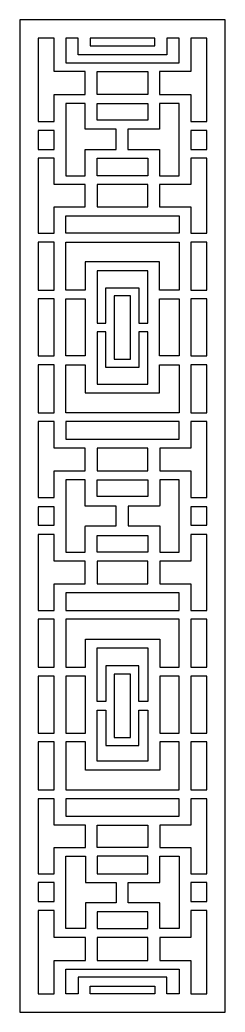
# Model space of a CAD drawing. Header units: centimetres. Extents: x 1.5 to 5.1, y -8.7 to 8.8.
import ezdxf

# ---------------------------------------------------------------- set-up
doc = ezdxf.new("R2010")
doc.units = ezdxf.units.CM
doc.header["$MEASUREMENT"] = 0
doc.layers.add('layer 1', color=7, linetype='Continuous')

msp = doc.modelspace()

# ---------------------------------------------------------------- linework, layer by layer
at = {"layer": 'layer 1', "color": 250}
for points, knots in [([(1.50051, 8.80077), (1.50051, 8.80077), (5.11309, 8.80077), (5.11309, 8.80077), (5.11309, 8.80077), (5.11309, 8.80077), (5.11309, -8.70137), (5.11309, -8.70137), (5.11309, -8.70137), (5.11309, -8.70137), (1.50051, -8.70137), (1.50051, -8.70137), (1.50051, -8.70137), (1.50051, -8.70137), (1.50051, 8.80077), (1.50051, 8.80077)], [0, 0, 0, 0, 0.2, 0.2, 0.2, 0.2, 0.4, 0.4, 0.4, 0.4, 0.6, 0.6, 0.6, 0.6, 1, 1, 1, 1]), ([(2.10336, 8.47725), (2.10336, 8.47725), (2.10336, 7.88798), (2.10336, 7.88798), (2.10336, 7.88798), (2.10336, 7.88798), (2.65245, 7.88798), (2.65245, 7.88798), (2.65245, 7.88798), (2.65245, 7.88798), (2.65245, 7.48243), (2.65245, 7.48243), (2.65245, 7.48243), (2.65245, 7.48243), (2.10336, 7.48243), (2.10336, 7.48243), (2.10336, 7.48243), (2.10336, 7.48243), (2.10336, 7.00734), (2.10336, 7.00734), (2.10336, 7.00734), (2.10336, 7.00734), (1.82403, 7.00734), (1.82403, 7.00734), (1.82403, 7.00734), (1.82403, 7.00734), (1.82403, 8.47725), (1.82403, 8.47725), (1.82403, 8.47725), (1.82403, 8.47725), (2.10336, 8.47725), (2.10336, 8.47725)], [0, 0, 0, 0, 0.11111111, 0.11111111, 0.11111111, 0.11111111, 0.22222222, 0.22222222, 0.22222222, 0.22222222, 0.33333333, 0.33333333, 0.33333333, 0.33333333, 0.44444444, 0.44444444, 0.44444444, 0.44444444, 0.55555556, 0.55555556, 0.55555556, 0.55555556, 0.66666667, 0.66666667, 0.66666667, 0.66666667, 0.77777778, 0.77777778, 0.77777778, 0.77777778, 1, 1, 1, 1]), ([(4.30141, 8.47725), (4.30141, 8.47725), (4.30141, 8.04479), (4.30141, 8.04479), (4.30141, 8.04479), (4.30141, 8.04479), (2.31162, 8.04479), (2.31162, 8.04479), (2.31162, 8.04479), (2.31162, 8.04479), (2.31162, 8.47725), (2.31162, 8.47725), (2.31162, 8.47725), (2.31162, 8.47725), (2.52748, 8.47725), (2.52748, 8.47725), (2.52748, 8.47725), (2.52748, 8.47725), (2.52748, 8.18286), (2.52748, 8.18286), (2.52748, 8.18286), (2.52748, 8.18286), (4.08555, 8.18286), (4.08555, 8.18286), (4.08555, 8.18286), (4.08555, 8.18286), (4.08555, 8.47725), (4.08555, 8.47725), (4.08555, 8.47725), (4.08555, 8.47725), (4.30141, 8.47725), (4.30141, 8.47725)], [0, 0, 0, 0, 0.11111111, 0.11111111, 0.11111111, 0.11111111, 0.22222222, 0.22222222, 0.22222222, 0.22222222, 0.33333333, 0.33333333, 0.33333333, 0.33333333, 0.44444444, 0.44444444, 0.44444444, 0.44444444, 0.55555556, 0.55555556, 0.55555556, 0.55555556, 0.66666667, 0.66666667, 0.66666667, 0.66666667, 0.77777778, 0.77777778, 0.77777778, 0.77777778, 1, 1, 1, 1]), ([(3.87729, 8.47725), (3.87729, 8.47725), (3.87729, 8.33967), (3.87729, 8.33967), (3.87729, 8.33967), (3.87729, 8.33967), (2.73575, 8.33967), (2.73575, 8.33967), (2.73575, 8.33967), (2.73575, 8.33967), (2.73575, 8.47725), (2.73575, 8.47725), (2.73575, 8.47725), (2.73575, 8.47725), (3.87729, 8.47725), (3.87729, 8.47725)], [0, 0, 0, 0, 0.2, 0.2, 0.2, 0.2, 0.4, 0.4, 0.4, 0.4, 0.6, 0.6, 0.6, 0.6, 1, 1, 1, 1]), ([(4.78958, 7.00734), (4.78958, 7.00734), (4.50968, 7.00734), (4.50968, 7.00734), (4.50968, 7.00734), (4.50968, 7.00734), (4.50968, 7.48243), (4.50968, 7.48243), (4.50968, 7.48243), (4.50968, 7.48243), (3.96059, 7.48243), (3.96059, 7.48243), (3.96059, 7.48243), (3.96059, 7.48243), (3.96059, 7.88798), (3.96059, 7.88798), (3.96059, 7.88798), (3.96059, 7.88798), (4.50968, 7.88798), (4.50968, 7.88798), (4.50968, 7.88798), (4.50968, 7.88798), (4.50968, 8.47725), (4.50968, 8.47725), (4.50968, 8.47725), (4.50968, 8.47725), (4.78958, 8.47725), (4.78958, 8.47725), (4.78958, 8.47725), (4.78958, 8.47725), (4.78958, 7.00734), (4.78958, 7.00734)], [0, 0, 0, 0, 0.11111111, 0.11111111, 0.11111111, 0.11111111, 0.22222222, 0.22222222, 0.22222222, 0.22222222, 0.33333333, 0.33333333, 0.33333333, 0.33333333, 0.44444444, 0.44444444, 0.44444444, 0.44444444, 0.55555556, 0.55555556, 0.55555556, 0.55555556, 0.66666667, 0.66666667, 0.66666667, 0.66666667, 0.77777778, 0.77777778, 0.77777778, 0.77777778, 1, 1, 1, 1]), ([(2.86071, 7.88798), (2.86071, 7.88798), (2.86071, 7.48243), (2.86071, 7.48243), (2.86071, 7.48243), (2.86071, 7.48243), (3.75233, 7.48243), (3.75233, 7.48243), (3.75233, 7.48243), (3.75233, 7.48243), (3.75233, 7.88798), (3.75233, 7.88798), (3.75233, 7.88798), (3.75233, 7.88798), (2.86071, 7.88798), (2.86071, 7.88798)], [0, 0, 0, 0, 0.2, 0.2, 0.2, 0.2, 0.4, 0.4, 0.4, 0.4, 0.6, 0.6, 0.6, 0.6, 1, 1, 1, 1]), ([(3.19481, 6.87519), (3.19481, 6.87519), (3.19481, 6.51573), (3.19481, 6.51573), (3.19481, 6.51573), (3.19481, 6.51573), (2.65245, 6.51573), (2.65245, 6.51573), (2.65245, 6.51573), (2.65245, 6.51573), (2.65245, 6.051), (2.65245, 6.051), (2.65245, 6.051), (2.65245, 6.051), (2.31162, 6.051), (2.31162, 6.051), (2.31162, 6.051), (2.31162, 6.051), (2.31162, 7.3256), (2.31162, 7.3256), (2.31162, 7.3256), (2.31162, 7.3256), (2.65245, 7.3256), (2.65245, 7.3256), (2.65245, 7.3256), (2.65245, 7.3256), (2.65245, 6.87519), (2.65245, 6.87519), (2.65245, 6.87519), (2.65245, 6.87519), (3.19481, 6.87519), (3.19481, 6.87519)], [0, 0, 0, 0, 0.11111111, 0.11111111, 0.11111111, 0.11111111, 0.22222222, 0.22222222, 0.22222222, 0.22222222, 0.33333333, 0.33333333, 0.33333333, 0.33333333, 0.44444444, 0.44444444, 0.44444444, 0.44444444, 0.55555556, 0.55555556, 0.55555556, 0.55555556, 0.66666667, 0.66666667, 0.66666667, 0.66666667, 0.77777778, 0.77777778, 0.77777778, 0.77777778, 1, 1, 1, 1]), ([(3.75233, 7.3256), (3.75233, 7.3256), (2.86071, 7.3256), (2.86071, 7.3256), (2.86071, 7.3256), (2.86071, 7.3256), (2.86071, 7.032), (2.86071, 7.032), (2.86071, 7.032), (2.86071, 7.032), (3.75233, 7.032), (3.75233, 7.032), (3.75233, 7.032), (3.75233, 7.032), (3.75233, 7.3256), (3.75233, 7.3256)], [0, 0, 0, 0, 0.2, 0.2, 0.2, 0.2, 0.4, 0.4, 0.4, 0.4, 0.6, 0.6, 0.6, 0.6, 1, 1, 1, 1]), ([(3.40309, 6.51573), (3.40309, 6.51573), (3.40309, 6.87519), (3.40309, 6.87519), (3.40309, 6.87519), (3.40309, 6.87519), (3.96059, 6.87519), (3.96059, 6.87519), (3.96059, 6.87519), (3.96059, 6.87519), (3.96059, 7.3256), (3.96059, 7.3256), (3.96059, 7.3256), (3.96059, 7.3256), (4.30141, 7.3256), (4.30141, 7.3256), (4.30141, 7.3256), (4.30141, 7.3256), (4.30141, 6.051), (4.30141, 6.051), (4.30141, 6.051), (4.30141, 6.051), (3.96059, 6.051), (3.96059, 6.051), (3.96059, 6.051), (3.96059, 6.051), (3.96059, 6.51573), (3.96059, 6.51573), (3.96059, 6.51573), (3.96059, 6.51573), (3.40309, 6.51573), (3.40309, 6.51573)], [0, 0, 0, 0, 0.11111111, 0.11111111, 0.11111111, 0.11111111, 0.22222222, 0.22222222, 0.22222222, 0.22222222, 0.33333333, 0.33333333, 0.33333333, 0.33333333, 0.44444444, 0.44444444, 0.44444444, 0.44444444, 0.55555556, 0.55555556, 0.55555556, 0.55555556, 0.66666667, 0.66666667, 0.66666667, 0.66666667, 0.77777778, 0.77777778, 0.77777778, 0.77777778, 1, 1, 1, 1]), ([(1.82403, 6.85052), (1.82403, 6.85052), (2.10336, 6.85052), (2.10336, 6.85052), (2.10336, 6.85052), (2.10336, 6.85052), (2.10336, 6.51689), (2.10336, 6.51689), (2.10336, 6.51689), (2.10336, 6.51689), (1.82403, 6.51689), (1.82403, 6.51689), (1.82403, 6.51689), (1.82403, 6.51689), (1.82403, 6.85052), (1.82403, 6.85052)], [0, 0, 0, 0, 0.2, 0.2, 0.2, 0.2, 0.4, 0.4, 0.4, 0.4, 0.6, 0.6, 0.6, 0.6, 1, 1, 1, 1]), ([(4.78958, 6.51689), (4.78958, 6.51689), (4.50968, 6.51689), (4.50968, 6.51689), (4.50968, 6.51689), (4.50968, 6.51689), (4.50968, 6.85052), (4.50968, 6.85052), (4.50968, 6.85052), (4.50968, 6.85052), (4.78958, 6.85052), (4.78958, 6.85052), (4.78958, 6.85052), (4.78958, 6.85052), (4.78958, 6.51689), (4.78958, 6.51689)], [0, 0, 0, 0, 0.2, 0.2, 0.2, 0.2, 0.4, 0.4, 0.4, 0.4, 0.6, 0.6, 0.6, 0.6, 1, 1, 1, 1]), ([(1.82403, 6.36007), (1.82403, 6.36007), (2.10336, 6.36007), (2.10336, 6.36007), (2.10336, 6.36007), (2.10336, 6.36007), (2.10336, 5.89419), (2.10336, 5.89419), (2.10336, 5.89419), (2.10336, 5.89419), (2.65245, 5.89419), (2.65245, 5.89419), (2.65245, 5.89419), (2.65245, 5.89419), (2.65245, 5.50372), (2.65245, 5.50372), (2.65245, 5.50372), (2.65245, 5.50372), (2.10336, 5.50372), (2.10336, 5.50372), (2.10336, 5.50372), (2.10336, 5.50372), (2.10336, 5.03845), (2.10336, 5.03845), (2.10336, 5.03845), (2.10336, 5.03845), (1.82403, 5.03845), (1.82403, 5.03845), (1.82403, 5.03845), (1.82403, 5.03845), (1.82403, 6.36007), (1.82403, 6.36007)], [0, 0, 0, 0, 0.11111111, 0.11111111, 0.11111111, 0.11111111, 0.22222222, 0.22222222, 0.22222222, 0.22222222, 0.33333333, 0.33333333, 0.33333333, 0.33333333, 0.44444444, 0.44444444, 0.44444444, 0.44444444, 0.55555556, 0.55555556, 0.55555556, 0.55555556, 0.66666667, 0.66666667, 0.66666667, 0.66666667, 0.77777778, 0.77777778, 0.77777778, 0.77777778, 1, 1, 1, 1]), ([(2.86071, 6.051), (2.86071, 6.051), (3.75233, 6.051), (3.75233, 6.051), (3.75233, 6.051), (3.75233, 6.051), (3.75233, 6.35891), (3.75233, 6.35891), (3.75233, 6.35891), (3.75233, 6.35891), (2.86071, 6.35891), (2.86071, 6.35891), (2.86071, 6.35891), (2.86071, 6.35891), (2.86071, 6.051), (2.86071, 6.051)], [0, 0, 0, 0, 0.2, 0.2, 0.2, 0.2, 0.4, 0.4, 0.4, 0.4, 0.6, 0.6, 0.6, 0.6, 1, 1, 1, 1]), ([(4.78958, 5.03845), (4.78958, 5.03845), (4.50968, 5.03845), (4.50968, 5.03845), (4.50968, 5.03845), (4.50968, 5.03845), (4.50968, 5.50372), (4.50968, 5.50372), (4.50968, 5.50372), (4.50968, 5.50372), (3.96059, 5.50372), (3.96059, 5.50372), (3.96059, 5.50372), (3.96059, 5.50372), (3.96059, 5.89419), (3.96059, 5.89419), (3.96059, 5.89419), (3.96059, 5.89419), (4.50968, 5.89419), (4.50968, 5.89419), (4.50968, 5.89419), (4.50968, 5.89419), (4.50968, 6.36007), (4.50968, 6.36007), (4.50968, 6.36007), (4.50968, 6.36007), (4.78958, 6.36007), (4.78958, 6.36007), (4.78958, 6.36007), (4.78958, 6.36007), (4.78958, 5.03845), (4.78958, 5.03845)], [0, 0, 0, 0, 0.11111111, 0.11111111, 0.11111111, 0.11111111, 0.22222222, 0.22222222, 0.22222222, 0.22222222, 0.33333333, 0.33333333, 0.33333333, 0.33333333, 0.44444444, 0.44444444, 0.44444444, 0.44444444, 0.55555556, 0.55555556, 0.55555556, 0.55555556, 0.66666667, 0.66666667, 0.66666667, 0.66666667, 0.77777778, 0.77777778, 0.77777778, 0.77777778, 1, 1, 1, 1]), ([(2.86071, 5.89419), (2.86071, 5.89419), (3.75233, 5.89419), (3.75233, 5.89419), (3.75233, 5.89419), (3.75233, 5.89419), (3.75233, 5.50372), (3.75233, 5.50372), (3.75233, 5.50372), (3.75233, 5.50372), (2.86071, 5.50372), (2.86071, 5.50372), (2.86071, 5.50372), (2.86071, 5.50372), (2.86071, 5.89419), (2.86071, 5.89419)], [0, 0, 0, 0, 0.2, 0.2, 0.2, 0.2, 0.4, 0.4, 0.4, 0.4, 0.6, 0.6, 0.6, 0.6, 1, 1, 1, 1]), ([(2.31162, 5.03845), (2.31162, 5.03845), (4.30141, 5.03845), (4.30141, 5.03845), (4.30141, 5.03845), (4.30141, 5.03845), (4.30141, 5.3469), (4.30141, 5.3469), (4.30141, 5.3469), (4.30141, 5.3469), (2.31162, 5.3469), (2.31162, 5.3469), (2.31162, 5.3469), (2.31162, 5.3469), (2.31162, 5.03845), (2.31162, 5.03845)], [0, 0, 0, 0, 0.2, 0.2, 0.2, 0.2, 0.4, 0.4, 0.4, 0.4, 0.6, 0.6, 0.6, 0.6, 1, 1, 1, 1]), ([(1.82403, 4.88164), (1.82403, 4.88164), (2.10336, 4.88164), (2.10336, 4.88164), (2.10336, 4.88164), (2.10336, 4.88164), (2.10336, 4.03482), (2.10336, 4.03482), (2.10336, 4.03482), (2.10336, 4.03482), (1.82403, 4.03482), (1.82403, 4.03482), (1.82403, 4.03482), (1.82403, 4.03482), (1.82403, 4.88164), (1.82403, 4.88164)], [0, 0, 0, 0, 0.2, 0.2, 0.2, 0.2, 0.4, 0.4, 0.4, 0.4, 0.6, 0.6, 0.6, 0.6, 1, 1, 1, 1]), ([(2.31162, 4.03482), (2.31162, 4.03482), (2.65245, 4.03482), (2.65245, 4.03482), (2.65245, 4.03482), (2.65245, 4.03482), (2.65245, 4.53299), (2.65245, 4.53299), (2.65245, 4.53299), (2.65245, 4.53299), (3.96059, 4.53299), (3.96059, 4.53299), (3.96059, 4.53299), (3.96059, 4.53299), (3.96059, 4.03482), (3.96059, 4.03482), (3.96059, 4.03482), (3.96059, 4.03482), (4.30141, 4.03482), (4.30141, 4.03482), (4.30141, 4.03482), (4.30141, 4.03482), (4.30141, 4.88164), (4.30141, 4.88164), (4.30141, 4.88164), (4.30141, 4.88164), (2.31162, 4.88164), (2.31162, 4.88164), (2.31162, 4.88164), (2.31162, 4.88164), (2.31162, 4.03482), (2.31162, 4.03482)], [0, 0, 0, 0, 0.11111111, 0.11111111, 0.11111111, 0.11111111, 0.22222222, 0.22222222, 0.22222222, 0.22222222, 0.33333333, 0.33333333, 0.33333333, 0.33333333, 0.44444444, 0.44444444, 0.44444444, 0.44444444, 0.55555556, 0.55555556, 0.55555556, 0.55555556, 0.66666667, 0.66666667, 0.66666667, 0.66666667, 0.77777778, 0.77777778, 0.77777778, 0.77777778, 1, 1, 1, 1]), ([(4.78958, 4.03482), (4.78958, 4.03482), (4.50968, 4.03482), (4.50968, 4.03482), (4.50968, 4.03482), (4.50968, 4.03482), (4.50968, 4.88164), (4.50968, 4.88164), (4.50968, 4.88164), (4.50968, 4.88164), (4.78958, 4.88164), (4.78958, 4.88164), (4.78958, 4.88164), (4.78958, 4.88164), (4.78958, 4.03482), (4.78958, 4.03482)], [0, 0, 0, 0, 0.2, 0.2, 0.2, 0.2, 0.4, 0.4, 0.4, 0.4, 0.6, 0.6, 0.6, 0.6, 1, 1, 1, 1]), ([(2.86071, 4.37618), (2.86071, 4.37618), (3.75233, 4.37618), (3.75233, 4.37618), (3.75233, 4.37618), (3.75233, 4.37618), (3.75233, 3.4514), (3.75233, 3.4514), (3.75233, 3.4514), (3.75233, 3.4514), (3.5947, 3.4514), (3.5947, 3.4514), (3.5947, 3.4514), (3.5947, 3.4514), (3.5947, 4.07681), (3.5947, 4.07681), (3.5947, 4.07681), (3.5947, 4.07681), (3.01566, 4.07681), (3.01566, 4.07681), (3.01566, 4.07681), (3.01566, 4.07681), (3.01566, 3.4514), (3.01566, 3.4514), (3.01566, 3.4514), (3.01566, 3.4514), (2.86071, 3.4514), (2.86071, 3.4514), (2.86071, 3.4514), (2.86071, 3.4514), (2.86071, 4.37618), (2.86071, 4.37618)], [0, 0, 0, 0, 0.11111111, 0.11111111, 0.11111111, 0.11111111, 0.22222222, 0.22222222, 0.22222222, 0.22222222, 0.33333333, 0.33333333, 0.33333333, 0.33333333, 0.44444444, 0.44444444, 0.44444444, 0.44444444, 0.55555556, 0.55555556, 0.55555556, 0.55555556, 0.66666667, 0.66666667, 0.66666667, 0.66666667, 0.77777778, 0.77777778, 0.77777778, 0.77777778, 1, 1, 1, 1]), ([(1.82403, 3.878), (1.82403, 3.878), (2.10336, 3.878), (2.10336, 3.878), (2.10336, 3.878), (2.10336, 3.878), (2.10336, 2.8753), (2.10336, 2.8753), (2.10336, 2.8753), (2.10336, 2.8753), (1.82403, 2.8753), (1.82403, 2.8753), (1.82403, 2.8753), (1.82403, 2.8753), (1.82403, 3.878), (1.82403, 3.878)], [0, 0, 0, 0, 0.2, 0.2, 0.2, 0.2, 0.4, 0.4, 0.4, 0.4, 0.6, 0.6, 0.6, 0.6, 1, 1, 1, 1]), ([(2.31162, 2.8753), (2.31162, 2.8753), (2.65245, 2.8753), (2.65245, 2.8753), (2.65245, 2.8753), (2.65245, 2.8753), (2.65245, 3.878), (2.65245, 3.878), (2.65245, 3.878), (2.65245, 3.878), (2.31162, 3.878), (2.31162, 3.878), (2.31162, 3.878), (2.31162, 3.878), (2.31162, 2.8753), (2.31162, 2.8753)], [0, 0, 0, 0, 0.2, 0.2, 0.2, 0.2, 0.4, 0.4, 0.4, 0.4, 0.6, 0.6, 0.6, 0.6, 1, 1, 1, 1]), ([(3.16042, 3.93205), (3.16042, 3.93205), (3.44994, 3.93205), (3.44994, 3.93205), (3.44994, 3.93205), (3.44994, 3.93205), (3.44994, 2.81592), (3.44994, 2.81592), (3.44994, 2.81592), (3.44994, 2.81592), (3.16042, 2.81592), (3.16042, 2.81592), (3.16042, 2.81592), (3.16042, 2.81592), (3.16042, 3.93205), (3.16042, 3.93205)], [0, 0, 0, 0, 0.2, 0.2, 0.2, 0.2, 0.4, 0.4, 0.4, 0.4, 0.6, 0.6, 0.6, 0.6, 1, 1, 1, 1]), ([(3.96059, 2.8753), (3.96059, 2.8753), (4.30141, 2.8753), (4.30141, 2.8753), (4.30141, 2.8753), (4.30141, 2.8753), (4.30141, 3.878), (4.30141, 3.878), (4.30141, 3.878), (4.30141, 3.878), (3.96059, 3.878), (3.96059, 3.878), (3.96059, 3.878), (3.96059, 3.878), (3.96059, 2.8753), (3.96059, 2.8753)], [0, 0, 0, 0, 0.2, 0.2, 0.2, 0.2, 0.4, 0.4, 0.4, 0.4, 0.6, 0.6, 0.6, 0.6, 1, 1, 1, 1]), ([(4.78958, 2.8753), (4.78958, 2.8753), (4.50968, 2.8753), (4.50968, 2.8753), (4.50968, 2.8753), (4.50968, 2.8753), (4.50968, 3.878), (4.50968, 3.878), (4.50968, 3.878), (4.50968, 3.878), (4.78958, 3.878), (4.78958, 3.878), (4.78958, 3.878), (4.78958, 3.878), (4.78958, 2.8753), (4.78958, 2.8753)], [0, 0, 0, 0, 0.2, 0.2, 0.2, 0.2, 0.4, 0.4, 0.4, 0.4, 0.6, 0.6, 0.6, 0.6, 1, 1, 1, 1]), ([(3.75233, 3.29657), (3.75233, 3.29657), (3.75233, 2.37713), (3.75233, 2.37713), (3.75233, 2.37713), (3.75233, 2.37713), (2.86071, 2.37713), (2.86071, 2.37713), (2.86071, 2.37713), (2.86071, 2.37713), (2.86071, 3.29657), (2.86071, 3.29657), (2.86071, 3.29657), (2.86071, 3.29657), (3.01566, 3.29657), (3.01566, 3.29657), (3.01566, 3.29657), (3.01566, 3.29657), (3.01566, 2.67116), (3.01566, 2.67116), (3.01566, 2.67116), (3.01566, 2.67116), (3.5947, 2.67116), (3.5947, 2.67116), (3.5947, 2.67116), (3.5947, 2.67116), (3.5947, 3.29657), (3.5947, 3.29657), (3.5947, 3.29657), (3.5947, 3.29657), (3.75233, 3.29657), (3.75233, 3.29657)], [0, 0, 0, 0, 0.11111111, 0.11111111, 0.11111111, 0.11111111, 0.22222222, 0.22222222, 0.22222222, 0.22222222, 0.33333333, 0.33333333, 0.33333333, 0.33333333, 0.44444444, 0.44444444, 0.44444444, 0.44444444, 0.55555556, 0.55555556, 0.55555556, 0.55555556, 0.66666667, 0.66666667, 0.66666667, 0.66666667, 0.77777778, 0.77777778, 0.77777778, 0.77777778, 1, 1, 1, 1]), ([(1.82403, 2.71848), (1.82403, 2.71848), (2.10336, 2.71848), (2.10336, 2.71848), (2.10336, 2.71848), (2.10336, 2.71848), (2.10336, 1.87167), (2.10336, 1.87167), (2.10336, 1.87167), (2.10336, 1.87167), (1.82403, 1.87167), (1.82403, 1.87167), (1.82403, 1.87167), (1.82403, 1.87167), (1.82403, 2.71848), (1.82403, 2.71848)], [0, 0, 0, 0, 0.2, 0.2, 0.2, 0.2, 0.4, 0.4, 0.4, 0.4, 0.6, 0.6, 0.6, 0.6, 1, 1, 1, 1]), ([(2.65245, 2.71848), (2.65245, 2.71848), (2.31162, 2.71848), (2.31162, 2.71848), (2.31162, 2.71848), (2.31162, 2.71848), (2.31162, 1.87167), (2.31162, 1.87167), (2.31162, 1.87167), (2.31162, 1.87167), (4.30141, 1.87167), (4.30141, 1.87167), (4.30141, 1.87167), (4.30141, 1.87167), (4.30141, 2.71848), (4.30141, 2.71848), (4.30141, 2.71848), (4.30141, 2.71848), (3.96059, 2.71848), (3.96059, 2.71848), (3.96059, 2.71848), (3.96059, 2.71848), (3.96059, 2.22031), (3.96059, 2.22031), (3.96059, 2.22031), (3.96059, 2.22031), (2.65245, 2.22031), (2.65245, 2.22031), (2.65245, 2.22031), (2.65245, 2.22031), (2.65245, 2.71848), (2.65245, 2.71848)], [0, 0, 0, 0, 0.11111111, 0.11111111, 0.11111111, 0.11111111, 0.22222222, 0.22222222, 0.22222222, 0.22222222, 0.33333333, 0.33333333, 0.33333333, 0.33333333, 0.44444444, 0.44444444, 0.44444444, 0.44444444, 0.55555556, 0.55555556, 0.55555556, 0.55555556, 0.66666667, 0.66666667, 0.66666667, 0.66666667, 0.77777778, 0.77777778, 0.77777778, 0.77777778, 1, 1, 1, 1]), ([(4.78958, 1.87167), (4.78958, 1.87167), (4.50968, 1.87167), (4.50968, 1.87167), (4.50968, 1.87167), (4.50968, 1.87167), (4.50968, 2.71848), (4.50968, 2.71848), (4.50968, 2.71848), (4.50968, 2.71848), (4.78958, 2.71848), (4.78958, 2.71848), (4.78958, 2.71848), (4.78958, 2.71848), (4.78958, 1.87167), (4.78958, 1.87167)], [0, 0, 0, 0, 0.2, 0.2, 0.2, 0.2, 0.4, 0.4, 0.4, 0.4, 0.6, 0.6, 0.6, 0.6, 1, 1, 1, 1]), ([(1.82403, 1.71486), (1.82403, 1.71486), (2.10336, 1.71486), (2.10336, 1.71486), (2.10336, 1.71486), (2.10336, 1.71486), (2.10336, 1.24959), (2.10336, 1.24959), (2.10336, 1.24959), (2.10336, 1.24959), (2.10391, 1.24959), (2.10391, 1.24959), (2.10391, 1.24959), (2.10391, 1.24959), (2.10391, 1.24875), (2.10391, 1.24875), (2.10391, 1.24875), (2.10391, 1.24875), (2.65245, 1.24875), (2.65245, 1.24875), (2.65245, 1.24875), (2.65245, 1.24875), (2.65245, 0.84443), (2.65245, 0.84443), (2.65245, 0.84443), (2.65245, 0.84443), (2.10336, 0.84443), (2.10336, 0.84443), (2.10336, 0.84443), (2.10336, 0.84443), (2.10336, 0.37855), (2.10336, 0.37855), (2.10336, 0.37855), (2.10336, 0.37855), (1.82403, 0.37855), (1.82403, 0.37855), (1.82403, 0.37855), (1.82403, 0.37855), (1.82403, 1.71486), (1.82403, 1.71486)], [0, 0, 0, 0, 0.09090909, 0.09090909, 0.09090909, 0.09090909, 0.18181818, 0.18181818, 0.18181818, 0.18181818, 0.27272727, 0.27272727, 0.27272727, 0.27272727, 0.36363636, 0.36363636, 0.36363636, 0.36363636, 0.45454545, 0.45454545, 0.45454545, 0.45454545, 0.54545455, 0.54545455, 0.54545455, 0.54545455, 0.63636364, 0.63636364, 0.63636364, 0.63636364, 0.72727273, 0.72727273, 0.72727273, 0.72727273, 0.81818182, 0.81818182, 0.81818182, 0.81818182, 1, 1, 1, 1]), ([(2.31218, 1.4064), (2.31218, 1.4064), (2.31218, 1.6787), (2.31218, 1.6787), (2.31218, 1.6787), (2.31218, 1.6787), (2.31162, 1.6787), (2.31162, 1.6787), (2.31162, 1.6787), (2.31162, 1.6787), (2.31162, 1.71486), (2.31162, 1.71486), (2.31162, 1.71486), (2.31162, 1.71486), (4.30141, 1.71486), (4.30141, 1.71486), (4.30141, 1.71486), (4.30141, 1.71486), (4.30141, 1.4064), (4.30141, 1.4064), (4.30141, 1.4064), (4.30141, 1.4064), (2.31218, 1.4064), (2.31218, 1.4064)], [0, 0, 0, 0, 0.14285714, 0.14285714, 0.14285714, 0.14285714, 0.28571429, 0.28571429, 0.28571429, 0.28571429, 0.42857143, 0.42857143, 0.42857143, 0.42857143, 0.57142857, 0.57142857, 0.57142857, 0.57142857, 0.71428571, 0.71428571, 0.71428571, 0.71428571, 1, 1, 1, 1]), ([(4.78958, 0.37855), (4.78958, 0.37855), (4.51023, 0.37855), (4.51023, 0.37855), (4.51023, 0.37855), (4.51023, 0.37855), (4.51023, 0.8432), (4.51023, 0.8432), (4.51023, 0.8432), (4.51023, 0.8432), (4.50968, 0.8432), (4.50968, 0.8432), (4.50968, 0.8432), (4.50968, 0.8432), (4.50968, 0.84443), (4.50968, 0.84443), (4.50968, 0.84443), (4.50968, 0.84443), (3.96114, 0.84443), (3.96114, 0.84443), (3.96114, 0.84443), (3.96114, 0.84443), (3.96114, 1.24875), (3.96114, 1.24875), (3.96114, 1.24875), (3.96114, 1.24875), (4.51023, 1.24875), (4.51023, 1.24875), (4.51023, 1.24875), (4.51023, 1.24875), (4.51023, 1.6787), (4.51023, 1.6787), (4.51023, 1.6787), (4.51023, 1.6787), (4.50968, 1.6787), (4.50968, 1.6787), (4.50968, 1.6787), (4.50968, 1.6787), (4.50968, 1.71486), (4.50968, 1.71486), (4.50968, 1.71486), (4.50968, 1.71486), (4.78958, 1.71486), (4.78958, 1.71486), (4.78958, 1.71486), (4.78958, 1.71486), (4.78958, 0.37855), (4.78958, 0.37855)], [0, 0, 0, 0, 0.07692308, 0.07692308, 0.07692308, 0.07692308, 0.15384615, 0.15384615, 0.15384615, 0.15384615, 0.23076923, 0.23076923, 0.23076923, 0.23076923, 0.30769231, 0.30769231, 0.30769231, 0.30769231, 0.38461538, 0.38461538, 0.38461538, 0.38461538, 0.46153846, 0.46153846, 0.46153846, 0.46153846, 0.53846154, 0.53846154, 0.53846154, 0.53846154, 0.61538462, 0.61538462, 0.61538462, 0.61538462, 0.69230769, 0.69230769, 0.69230769, 0.69230769, 0.76923077, 0.76923077, 0.76923077, 0.76923077, 0.84615385, 0.84615385, 0.84615385, 0.84615385, 1, 1, 1, 1]), ([(2.86126, 0.84443), (2.86126, 0.84443), (2.86126, 1.24875), (2.86126, 1.24875), (2.86126, 1.24875), (2.86126, 1.24875), (3.75233, 1.24875), (3.75233, 1.24875), (3.75233, 1.24875), (3.75233, 1.24875), (3.75233, 0.84443), (3.75233, 0.84443), (3.75233, 0.84443), (3.75233, 0.84443), (2.86126, 0.84443), (2.86126, 0.84443)], [0, 0, 0, 0, 0.2, 0.2, 0.2, 0.2, 0.4, 0.4, 0.4, 0.4, 0.6, 0.6, 0.6, 0.6, 1, 1, 1, 1]), ([(3.19481, -0.12349), (3.19481, -0.12349), (2.653, -0.12349), (2.653, -0.12349), (2.653, -0.12349), (2.653, -0.12349), (2.653, -0.13657), (2.653, -0.13657), (2.653, -0.13657), (2.653, -0.13657), (2.65245, -0.13657), (2.65245, -0.13657), (2.65245, -0.13657), (2.65245, -0.13657), (2.65245, -0.58699), (2.65245, -0.58699), (2.65245, -0.58699), (2.65245, -0.58699), (2.31218, -0.58699), (2.31218, -0.58699), (2.31218, -0.58699), (2.31218, -0.58699), (2.31218, 0.68638), (2.31218, 0.68638), (2.31218, 0.68638), (2.31218, 0.68638), (2.65245, 0.68638), (2.65245, 0.68638), (2.65245, 0.68638), (2.65245, 0.68638), (2.65245, 0.22289), (2.65245, 0.22289), (2.65245, 0.22289), (2.65245, 0.22289), (3.19481, 0.22289), (3.19481, 0.22289), (3.19481, 0.22289), (3.19481, 0.22289), (3.19481, -0.12349), (3.19481, -0.12349)], [0, 0, 0, 0, 0.09090909, 0.09090909, 0.09090909, 0.09090909, 0.18181818, 0.18181818, 0.18181818, 0.18181818, 0.27272727, 0.27272727, 0.27272727, 0.27272727, 0.36363636, 0.36363636, 0.36363636, 0.36363636, 0.45454545, 0.45454545, 0.45454545, 0.45454545, 0.54545455, 0.54545455, 0.54545455, 0.54545455, 0.63636364, 0.63636364, 0.63636364, 0.63636364, 0.72727273, 0.72727273, 0.72727273, 0.72727273, 0.81818182, 0.81818182, 0.81818182, 0.81818182, 1, 1, 1, 1]), ([(3.75233, 0.68638), (3.75233, 0.68638), (2.86126, 0.68638), (2.86126, 0.68638), (2.86126, 0.68638), (2.86126, 0.68638), (2.86126, 0.39278), (2.86126, 0.39278), (2.86126, 0.39278), (2.86126, 0.39278), (3.75233, 0.39278), (3.75233, 0.39278), (3.75233, 0.39278), (3.75233, 0.39278), (3.75233, 0.68638), (3.75233, 0.68638)], [0, 0, 0, 0, 0.2, 0.2, 0.2, 0.2, 0.4, 0.4, 0.4, 0.4, 0.6, 0.6, 0.6, 0.6, 1, 1, 1, 1]), ([(3.40364, -0.12349), (3.40364, -0.12349), (3.40364, 0.22289), (3.40364, 0.22289), (3.40364, 0.22289), (3.40364, 0.22289), (3.96059, 0.22289), (3.96059, 0.22289), (3.96059, 0.22289), (3.96059, 0.22289), (3.96059, 0.23596), (3.96059, 0.23596), (3.96059, 0.23596), (3.96059, 0.23596), (3.96114, 0.23596), (3.96114, 0.23596), (3.96114, 0.23596), (3.96114, 0.23596), (3.96114, 0.68638), (3.96114, 0.68638), (3.96114, 0.68638), (3.96114, 0.68638), (4.30141, 0.68638), (4.30141, 0.68638), (4.30141, 0.68638), (4.30141, 0.68638), (4.30141, -0.58699), (4.30141, -0.58699), (4.30141, -0.58699), (4.30141, -0.58699), (3.96114, -0.58699), (3.96114, -0.58699), (3.96114, -0.58699), (3.96114, -0.58699), (3.96114, -0.12349), (3.96114, -0.12349), (3.96114, -0.12349), (3.96114, -0.12349), (3.40364, -0.12349), (3.40364, -0.12349)], [0, 0, 0, 0, 0.09090909, 0.09090909, 0.09090909, 0.09090909, 0.18181818, 0.18181818, 0.18181818, 0.18181818, 0.27272727, 0.27272727, 0.27272727, 0.27272727, 0.36363636, 0.36363636, 0.36363636, 0.36363636, 0.45454545, 0.45454545, 0.45454545, 0.45454545, 0.54545455, 0.54545455, 0.54545455, 0.54545455, 0.63636364, 0.63636364, 0.63636364, 0.63636364, 0.72727273, 0.72727273, 0.72727273, 0.72727273, 0.81818182, 0.81818182, 0.81818182, 0.81818182, 1, 1, 1, 1]), ([(1.82403, 0.2113), (1.82403, 0.2113), (2.10336, 0.2113), (2.10336, 0.2113), (2.10336, 0.2113), (2.10336, 0.2113), (2.10336, -0.11191), (2.10336, -0.11191), (2.10336, -0.11191), (2.10336, -0.11191), (1.82403, -0.11191), (1.82403, -0.11191), (1.82403, -0.11191), (1.82403, -0.11191), (1.82403, 0.2113), (1.82403, 0.2113)], [0, 0, 0, 0, 0.2, 0.2, 0.2, 0.2, 0.4, 0.4, 0.4, 0.4, 0.6, 0.6, 0.6, 0.6, 1, 1, 1, 1]), ([(4.78958, -0.11191), (4.78958, -0.11191), (4.51023, -0.11191), (4.51023, -0.11191), (4.51023, -0.11191), (4.51023, -0.11191), (4.51023, 0.2113), (4.51023, 0.2113), (4.51023, 0.2113), (4.51023, 0.2113), (4.78958, 0.2113), (4.78958, 0.2113), (4.78958, 0.2113), (4.78958, 0.2113), (4.78958, -0.11191), (4.78958, -0.11191)], [0, 0, 0, 0, 0.2, 0.2, 0.2, 0.2, 0.4, 0.4, 0.4, 0.4, 0.6, 0.6, 0.6, 0.6, 1, 1, 1, 1]), ([(1.82403, -0.27915), (1.82403, -0.27915), (2.10336, -0.27915), (2.10336, -0.27915), (2.10336, -0.27915), (2.10336, -0.27915), (2.10336, -0.7438), (2.10336, -0.7438), (2.10336, -0.7438), (2.10336, -0.7438), (2.10391, -0.7438), (2.10391, -0.7438), (2.10391, -0.7438), (2.10391, -0.7438), (2.10391, -0.74504), (2.10391, -0.74504), (2.10391, -0.74504), (2.10391, -0.74504), (2.65245, -0.74504), (2.65245, -0.74504), (2.65245, -0.74504), (2.65245, -0.74504), (2.65245, -1.14935), (2.65245, -1.14935), (2.65245, -1.14935), (2.65245, -1.14935), (2.10336, -1.14935), (2.10336, -1.14935), (2.10336, -1.14935), (2.10336, -1.14935), (2.10336, -1.57931), (2.10336, -1.57931), (2.10336, -1.57931), (2.10336, -1.57931), (2.10391, -1.57931), (2.10391, -1.57931), (2.10391, -1.57931), (2.10391, -1.57931), (2.10391, -1.61546), (2.10391, -1.61546), (2.10391, -1.61546), (2.10391, -1.61546), (1.82403, -1.61546), (1.82403, -1.61546), (1.82403, -1.61546), (1.82403, -1.61546), (1.82403, -0.27915), (1.82403, -0.27915)], [0, 0, 0, 0, 0.07692308, 0.07692308, 0.07692308, 0.07692308, 0.15384615, 0.15384615, 0.15384615, 0.15384615, 0.23076923, 0.23076923, 0.23076923, 0.23076923, 0.30769231, 0.30769231, 0.30769231, 0.30769231, 0.38461538, 0.38461538, 0.38461538, 0.38461538, 0.46153846, 0.46153846, 0.46153846, 0.46153846, 0.53846154, 0.53846154, 0.53846154, 0.53846154, 0.61538462, 0.61538462, 0.61538462, 0.61538462, 0.69230769, 0.69230769, 0.69230769, 0.69230769, 0.76923077, 0.76923077, 0.76923077, 0.76923077, 0.84615385, 0.84615385, 0.84615385, 0.84615385, 1, 1, 1, 1]), ([(2.86126, -0.29338), (2.86126, -0.29338), (2.86126, -0.58699), (2.86126, -0.58699), (2.86126, -0.58699), (2.86126, -0.58699), (3.75233, -0.58699), (3.75233, -0.58699), (3.75233, -0.58699), (3.75233, -0.58699), (3.75233, -0.29338), (3.75233, -0.29338), (3.75233, -0.29338), (3.75233, -0.29338), (2.86126, -0.29338), (2.86126, -0.29338)], [0, 0, 0, 0, 0.2, 0.2, 0.2, 0.2, 0.4, 0.4, 0.4, 0.4, 0.6, 0.6, 0.6, 0.6, 1, 1, 1, 1]), ([(4.78958, -1.61546), (4.78958, -1.61546), (4.51023, -1.61546), (4.51023, -1.61546), (4.51023, -1.61546), (4.51023, -1.61546), (4.51023, -1.15019), (4.51023, -1.15019), (4.51023, -1.15019), (4.51023, -1.15019), (4.50968, -1.15019), (4.50968, -1.15019), (4.50968, -1.15019), (4.50968, -1.15019), (4.50968, -1.14935), (4.50968, -1.14935), (4.50968, -1.14935), (4.50968, -1.14935), (3.96114, -1.14935), (3.96114, -1.14935), (3.96114, -1.14935), (3.96114, -1.14935), (3.96114, -0.74504), (3.96114, -0.74504), (3.96114, -0.74504), (3.96114, -0.74504), (4.51023, -0.74504), (4.51023, -0.74504), (4.51023, -0.74504), (4.51023, -0.74504), (4.51023, -0.27915), (4.51023, -0.27915), (4.51023, -0.27915), (4.51023, -0.27915), (4.78958, -0.27915), (4.78958, -0.27915), (4.78958, -0.27915), (4.78958, -0.27915), (4.78958, -1.61546), (4.78958, -1.61546)], [0, 0, 0, 0, 0.09090909, 0.09090909, 0.09090909, 0.09090909, 0.18181818, 0.18181818, 0.18181818, 0.18181818, 0.27272727, 0.27272727, 0.27272727, 0.27272727, 0.36363636, 0.36363636, 0.36363636, 0.36363636, 0.45454545, 0.45454545, 0.45454545, 0.45454545, 0.54545455, 0.54545455, 0.54545455, 0.54545455, 0.63636364, 0.63636364, 0.63636364, 0.63636364, 0.72727273, 0.72727273, 0.72727273, 0.72727273, 0.81818182, 0.81818182, 0.81818182, 0.81818182, 1, 1, 1, 1]), ([(2.86126, -0.74504), (2.86126, -0.74504), (3.75233, -0.74504), (3.75233, -0.74504), (3.75233, -0.74504), (3.75233, -0.74504), (3.75233, -1.14935), (3.75233, -1.14935), (3.75233, -1.14935), (3.75233, -1.14935), (2.86126, -1.14935), (2.86126, -1.14935), (2.86126, -1.14935), (2.86126, -1.14935), (2.86126, -0.74504), (2.86126, -0.74504)], [0, 0, 0, 0, 0.2, 0.2, 0.2, 0.2, 0.4, 0.4, 0.4, 0.4, 0.6, 0.6, 0.6, 0.6, 1, 1, 1, 1]), ([(4.30196, -1.61546), (4.30196, -1.61546), (2.31218, -1.61546), (2.31218, -1.61546), (2.31218, -1.61546), (2.31218, -1.61546), (2.31218, -1.30701), (2.31218, -1.30701), (2.31218, -1.30701), (2.31218, -1.30701), (4.30141, -1.30701), (4.30141, -1.30701), (4.30141, -1.30701), (4.30141, -1.30701), (4.30141, -1.57931), (4.30141, -1.57931), (4.30141, -1.57931), (4.30141, -1.57931), (4.30196, -1.57931), (4.30196, -1.57931), (4.30196, -1.57931), (4.30196, -1.57931), (4.30196, -1.61546), (4.30196, -1.61546)], [0, 0, 0, 0, 0.14285714, 0.14285714, 0.14285714, 0.14285714, 0.28571429, 0.28571429, 0.28571429, 0.28571429, 0.42857143, 0.42857143, 0.42857143, 0.42857143, 0.57142857, 0.57142857, 0.57142857, 0.57142857, 0.71428571, 0.71428571, 0.71428571, 0.71428571, 1, 1, 1, 1]), ([(1.82403, -1.77228), (1.82403, -1.77228), (2.10391, -1.77228), (2.10391, -1.77228), (2.10391, -1.77228), (2.10391, -1.77228), (2.10391, -2.61909), (2.10391, -2.61909), (2.10391, -2.61909), (2.10391, -2.61909), (1.82403, -2.61909), (1.82403, -2.61909), (1.82403, -2.61909), (1.82403, -2.61909), (1.82403, -1.77228), (1.82403, -1.77228)], [0, 0, 0, 0, 0.2, 0.2, 0.2, 0.2, 0.4, 0.4, 0.4, 0.4, 0.6, 0.6, 0.6, 0.6, 1, 1, 1, 1]), ([(2.653, -2.61909), (2.653, -2.61909), (2.31218, -2.61909), (2.31218, -2.61909), (2.31218, -2.61909), (2.31218, -2.61909), (2.31218, -1.77228), (2.31218, -1.77228), (2.31218, -1.77228), (2.31218, -1.77228), (4.30196, -1.77228), (4.30196, -1.77228), (4.30196, -1.77228), (4.30196, -1.77228), (4.30196, -2.61909), (4.30196, -2.61909), (4.30196, -2.61909), (4.30196, -2.61909), (3.96114, -2.61909), (3.96114, -2.61909), (3.96114, -2.61909), (3.96114, -2.61909), (3.96114, -2.12092), (3.96114, -2.12092), (3.96114, -2.12092), (3.96114, -2.12092), (2.653, -2.12092), (2.653, -2.12092), (2.653, -2.12092), (2.653, -2.12092), (2.653, -2.61909), (2.653, -2.61909)], [0, 0, 0, 0, 0.11111111, 0.11111111, 0.11111111, 0.11111111, 0.22222222, 0.22222222, 0.22222222, 0.22222222, 0.33333333, 0.33333333, 0.33333333, 0.33333333, 0.44444444, 0.44444444, 0.44444444, 0.44444444, 0.55555556, 0.55555556, 0.55555556, 0.55555556, 0.66666667, 0.66666667, 0.66666667, 0.66666667, 0.77777778, 0.77777778, 0.77777778, 0.77777778, 1, 1, 1, 1]), ([(4.78958, -2.61909), (4.78958, -2.61909), (4.51023, -2.61909), (4.51023, -2.61909), (4.51023, -2.61909), (4.51023, -2.61909), (4.51023, -1.77228), (4.51023, -1.77228), (4.51023, -1.77228), (4.51023, -1.77228), (4.78958, -1.77228), (4.78958, -1.77228), (4.78958, -1.77228), (4.78958, -1.77228), (4.78958, -2.61909), (4.78958, -2.61909)], [0, 0, 0, 0, 0.2, 0.2, 0.2, 0.2, 0.4, 0.4, 0.4, 0.4, 0.6, 0.6, 0.6, 0.6, 1, 1, 1, 1]), ([(3.01566, -2.59534), (3.01566, -2.59534), (3.5947, -2.59534), (3.5947, -2.59534), (3.5947, -2.59534), (3.5947, -2.59534), (3.5947, -3.22075), (3.5947, -3.22075), (3.5947, -3.22075), (3.5947, -3.22075), (3.75288, -3.22075), (3.75288, -3.22075), (3.75288, -3.22075), (3.75288, -3.22075), (3.75288, -2.27773), (3.75288, -2.27773), (3.75288, -2.27773), (3.75288, -2.27773), (2.86126, -2.27773), (2.86126, -2.27773), (2.86126, -2.27773), (2.86126, -2.27773), (2.86126, -3.22075), (2.86126, -3.22075), (2.86126, -3.22075), (2.86126, -3.22075), (3.01566, -3.22075), (3.01566, -3.22075), (3.01566, -3.22075), (3.01566, -3.22075), (3.01566, -2.59534), (3.01566, -2.59534)], [0, 0, 0, 0, 0.11111111, 0.11111111, 0.11111111, 0.11111111, 0.22222222, 0.22222222, 0.22222222, 0.22222222, 0.33333333, 0.33333333, 0.33333333, 0.33333333, 0.44444444, 0.44444444, 0.44444444, 0.44444444, 0.55555556, 0.55555556, 0.55555556, 0.55555556, 0.66666667, 0.66666667, 0.66666667, 0.66666667, 0.77777778, 0.77777778, 0.77777778, 0.77777778, 1, 1, 1, 1]), ([(1.82403, -2.77591), (1.82403, -2.77591), (2.10391, -2.77591), (2.10391, -2.77591), (2.10391, -2.77591), (2.10391, -2.77591), (2.10391, -3.77861), (2.10391, -3.77861), (2.10391, -3.77861), (2.10391, -3.77861), (1.82403, -3.77861), (1.82403, -3.77861), (1.82403, -3.77861), (1.82403, -3.77861), (1.82403, -2.77591), (1.82403, -2.77591)], [0, 0, 0, 0, 0.2, 0.2, 0.2, 0.2, 0.4, 0.4, 0.4, 0.4, 0.6, 0.6, 0.6, 0.6, 1, 1, 1, 1]), ([(2.31218, -2.77591), (2.31218, -2.77591), (2.653, -2.77591), (2.653, -2.77591), (2.653, -2.77591), (2.653, -2.77591), (2.653, -3.77861), (2.653, -3.77861), (2.653, -3.77861), (2.653, -3.77861), (2.31218, -3.77861), (2.31218, -3.77861), (2.31218, -3.77861), (2.31218, -3.77861), (2.31218, -2.77591), (2.31218, -2.77591)], [0, 0, 0, 0, 0.2, 0.2, 0.2, 0.2, 0.4, 0.4, 0.4, 0.4, 0.6, 0.6, 0.6, 0.6, 1, 1, 1, 1]), ([(3.16042, -2.7401), (3.16042, -2.7401), (3.44994, -2.7401), (3.44994, -2.7401), (3.44994, -2.7401), (3.44994, -2.7401), (3.44994, -3.85623), (3.44994, -3.85623), (3.44994, -3.85623), (3.44994, -3.85623), (3.16042, -3.85623), (3.16042, -3.85623), (3.16042, -3.85623), (3.16042, -3.85623), (3.16042, -2.7401), (3.16042, -2.7401)], [0, 0, 0, 0, 0.2, 0.2, 0.2, 0.2, 0.4, 0.4, 0.4, 0.4, 0.6, 0.6, 0.6, 0.6, 1, 1, 1, 1]), ([(3.96114, -2.77591), (3.96114, -2.77591), (4.30196, -2.77591), (4.30196, -2.77591), (4.30196, -2.77591), (4.30196, -2.77591), (4.30196, -3.77861), (4.30196, -3.77861), (4.30196, -3.77861), (4.30196, -3.77861), (3.96114, -3.77861), (3.96114, -3.77861), (3.96114, -3.77861), (3.96114, -3.77861), (3.96114, -2.77591), (3.96114, -2.77591)], [0, 0, 0, 0, 0.2, 0.2, 0.2, 0.2, 0.4, 0.4, 0.4, 0.4, 0.6, 0.6, 0.6, 0.6, 1, 1, 1, 1]), ([(4.78958, -3.77861), (4.78958, -3.77861), (4.51023, -3.77861), (4.51023, -3.77861), (4.51023, -3.77861), (4.51023, -3.77861), (4.51023, -2.77591), (4.51023, -2.77591), (4.51023, -2.77591), (4.51023, -2.77591), (4.78958, -2.77591), (4.78958, -2.77591), (4.78958, -2.77591), (4.78958, -2.77591), (4.78958, -3.77861), (4.78958, -3.77861)], [0, 0, 0, 0, 0.2, 0.2, 0.2, 0.2, 0.4, 0.4, 0.4, 0.4, 0.6, 0.6, 0.6, 0.6, 1, 1, 1, 1]), ([(3.75288, -3.37558), (3.75288, -3.37558), (3.5947, -3.37558), (3.5947, -3.37558), (3.5947, -3.37558), (3.5947, -3.37558), (3.5947, -4.00099), (3.5947, -4.00099), (3.5947, -4.00099), (3.5947, -4.00099), (3.01566, -4.00099), (3.01566, -4.00099), (3.01566, -4.00099), (3.01566, -4.00099), (3.01566, -3.37558), (3.01566, -3.37558), (3.01566, -3.37558), (3.01566, -3.37558), (2.86126, -3.37558), (2.86126, -3.37558), (2.86126, -3.37558), (2.86126, -3.37558), (2.86126, -4.27678), (2.86126, -4.27678), (2.86126, -4.27678), (2.86126, -4.27678), (3.75288, -4.27678), (3.75288, -4.27678), (3.75288, -4.27678), (3.75288, -4.27678), (3.75288, -3.37558), (3.75288, -3.37558)], [0, 0, 0, 0, 0.11111111, 0.11111111, 0.11111111, 0.11111111, 0.22222222, 0.22222222, 0.22222222, 0.22222222, 0.33333333, 0.33333333, 0.33333333, 0.33333333, 0.44444444, 0.44444444, 0.44444444, 0.44444444, 0.55555556, 0.55555556, 0.55555556, 0.55555556, 0.66666667, 0.66666667, 0.66666667, 0.66666667, 0.77777778, 0.77777778, 0.77777778, 0.77777778, 1, 1, 1, 1]), ([(1.82403, -3.93543), (1.82403, -3.93543), (2.10391, -3.93543), (2.10391, -3.93543), (2.10391, -3.93543), (2.10391, -3.93543), (2.10391, -4.78224), (2.10391, -4.78224), (2.10391, -4.78224), (2.10391, -4.78224), (1.82403, -4.78224), (1.82403, -4.78224), (1.82403, -4.78224), (1.82403, -4.78224), (1.82403, -3.93543), (1.82403, -3.93543)], [0, 0, 0, 0, 0.2, 0.2, 0.2, 0.2, 0.4, 0.4, 0.4, 0.4, 0.6, 0.6, 0.6, 0.6, 1, 1, 1, 1]), ([(2.31218, -3.93543), (2.31218, -3.93543), (2.653, -3.93543), (2.653, -3.93543), (2.653, -3.93543), (2.653, -3.93543), (2.653, -4.4336), (2.653, -4.4336), (2.653, -4.4336), (2.653, -4.4336), (3.96114, -4.4336), (3.96114, -4.4336), (3.96114, -4.4336), (3.96114, -4.4336), (3.96114, -3.93543), (3.96114, -3.93543), (3.96114, -3.93543), (3.96114, -3.93543), (4.30196, -3.93543), (4.30196, -3.93543), (4.30196, -3.93543), (4.30196, -3.93543), (4.30196, -4.78224), (4.30196, -4.78224), (4.30196, -4.78224), (4.30196, -4.78224), (2.31218, -4.78224), (2.31218, -4.78224), (2.31218, -4.78224), (2.31218, -4.78224), (2.31218, -3.93543), (2.31218, -3.93543)], [0, 0, 0, 0, 0.11111111, 0.11111111, 0.11111111, 0.11111111, 0.22222222, 0.22222222, 0.22222222, 0.22222222, 0.33333333, 0.33333333, 0.33333333, 0.33333333, 0.44444444, 0.44444444, 0.44444444, 0.44444444, 0.55555556, 0.55555556, 0.55555556, 0.55555556, 0.66666667, 0.66666667, 0.66666667, 0.66666667, 0.77777778, 0.77777778, 0.77777778, 0.77777778, 1, 1, 1, 1]), ([(4.78958, -4.78224), (4.78958, -4.78224), (4.51023, -4.78224), (4.51023, -4.78224), (4.51023, -4.78224), (4.51023, -4.78224), (4.51023, -3.93543), (4.51023, -3.93543), (4.51023, -3.93543), (4.51023, -3.93543), (4.78958, -3.93543), (4.78958, -3.93543), (4.78958, -3.93543), (4.78958, -3.93543), (4.78958, -4.78224), (4.78958, -4.78224)], [0, 0, 0, 0, 0.2, 0.2, 0.2, 0.2, 0.4, 0.4, 0.4, 0.4, 0.6, 0.6, 0.6, 0.6, 1, 1, 1, 1]), ([(1.82403, -4.93906), (1.82403, -4.93906), (2.10391, -4.93906), (2.10391, -4.93906), (2.10391, -4.93906), (2.10391, -4.93906), (2.10391, -5.40432), (2.10391, -5.40432), (2.10391, -5.40432), (2.10391, -5.40432), (2.653, -5.40432), (2.653, -5.40432), (2.653, -5.40432), (2.653, -5.40432), (2.653, -5.79479), (2.653, -5.79479), (2.653, -5.79479), (2.653, -5.79479), (2.10391, -5.79479), (2.10391, -5.79479), (2.10391, -5.79479), (2.10391, -5.79479), (2.10391, -6.26067), (2.10391, -6.26067), (2.10391, -6.26067), (2.10391, -6.26067), (1.82403, -6.26067), (1.82403, -6.26067), (1.82403, -6.26067), (1.82403, -6.26067), (1.82403, -4.93906), (1.82403, -4.93906)], [0, 0, 0, 0, 0.11111111, 0.11111111, 0.11111111, 0.11111111, 0.22222222, 0.22222222, 0.22222222, 0.22222222, 0.33333333, 0.33333333, 0.33333333, 0.33333333, 0.44444444, 0.44444444, 0.44444444, 0.44444444, 0.55555556, 0.55555556, 0.55555556, 0.55555556, 0.66666667, 0.66666667, 0.66666667, 0.66666667, 0.77777778, 0.77777778, 0.77777778, 0.77777778, 1, 1, 1, 1]), ([(2.31218, -4.93906), (2.31218, -4.93906), (4.30196, -4.93906), (4.30196, -4.93906), (4.30196, -4.93906), (4.30196, -4.93906), (4.30196, -5.2475), (4.30196, -5.2475), (4.30196, -5.2475), (4.30196, -5.2475), (2.31218, -5.2475), (2.31218, -5.2475), (2.31218, -5.2475), (2.31218, -5.2475), (2.31218, -4.93906), (2.31218, -4.93906)], [0, 0, 0, 0, 0.2, 0.2, 0.2, 0.2, 0.4, 0.4, 0.4, 0.4, 0.6, 0.6, 0.6, 0.6, 1, 1, 1, 1]), ([(4.78958, -6.26067), (4.78958, -6.26067), (4.51023, -6.26067), (4.51023, -6.26067), (4.51023, -6.26067), (4.51023, -6.26067), (4.51023, -5.79479), (4.51023, -5.79479), (4.51023, -5.79479), (4.51023, -5.79479), (3.96114, -5.79479), (3.96114, -5.79479), (3.96114, -5.79479), (3.96114, -5.79479), (3.96114, -5.40432), (3.96114, -5.40432), (3.96114, -5.40432), (3.96114, -5.40432), (4.51023, -5.40432), (4.51023, -5.40432), (4.51023, -5.40432), (4.51023, -5.40432), (4.51023, -4.93906), (4.51023, -4.93906), (4.51023, -4.93906), (4.51023, -4.93906), (4.78958, -4.93906), (4.78958, -4.93906), (4.78958, -4.93906), (4.78958, -4.93906), (4.78958, -6.26067), (4.78958, -6.26067)], [0, 0, 0, 0, 0.11111111, 0.11111111, 0.11111111, 0.11111111, 0.22222222, 0.22222222, 0.22222222, 0.22222222, 0.33333333, 0.33333333, 0.33333333, 0.33333333, 0.44444444, 0.44444444, 0.44444444, 0.44444444, 0.55555556, 0.55555556, 0.55555556, 0.55555556, 0.66666667, 0.66666667, 0.66666667, 0.66666667, 0.77777778, 0.77777778, 0.77777778, 0.77777778, 1, 1, 1, 1]), ([(2.86126, -5.79479), (2.86126, -5.79479), (3.75288, -5.79479), (3.75288, -5.79479), (3.75288, -5.79479), (3.75288, -5.79479), (3.75288, -5.40432), (3.75288, -5.40432), (3.75288, -5.40432), (3.75288, -5.40432), (2.86126, -5.40432), (2.86126, -5.40432), (2.86126, -5.40432), (2.86126, -5.40432), (2.86126, -5.79479), (2.86126, -5.79479)], [0, 0, 0, 0, 0.2, 0.2, 0.2, 0.2, 0.4, 0.4, 0.4, 0.4, 0.6, 0.6, 0.6, 0.6, 1, 1, 1, 1]), ([(3.19536, -6.77579), (3.19536, -6.77579), (3.19536, -6.41634), (3.19536, -6.41634), (3.19536, -6.41634), (3.19536, -6.41634), (2.653, -6.41634), (2.653, -6.41634), (2.653, -6.41634), (2.653, -6.41634), (2.653, -5.9516), (2.653, -5.9516), (2.653, -5.9516), (2.653, -5.9516), (2.31218, -5.9516), (2.31218, -5.9516), (2.31218, -5.9516), (2.31218, -5.9516), (2.31218, -7.22621), (2.31218, -7.22621), (2.31218, -7.22621), (2.31218, -7.22621), (2.653, -7.22621), (2.653, -7.22621), (2.653, -7.22621), (2.653, -7.22621), (2.653, -6.77579), (2.653, -6.77579), (2.653, -6.77579), (2.653, -6.77579), (3.19536, -6.77579), (3.19536, -6.77579)], [0, 0, 0, 0, 0.11111111, 0.11111111, 0.11111111, 0.11111111, 0.22222222, 0.22222222, 0.22222222, 0.22222222, 0.33333333, 0.33333333, 0.33333333, 0.33333333, 0.44444444, 0.44444444, 0.44444444, 0.44444444, 0.55555556, 0.55555556, 0.55555556, 0.55555556, 0.66666667, 0.66666667, 0.66666667, 0.66666667, 0.77777778, 0.77777778, 0.77777778, 0.77777778, 1, 1, 1, 1]), ([(2.86126, -5.9516), (2.86126, -5.9516), (3.75288, -5.9516), (3.75288, -5.9516), (3.75288, -5.9516), (3.75288, -5.9516), (3.75288, -6.25952), (3.75288, -6.25952), (3.75288, -6.25952), (3.75288, -6.25952), (2.86126, -6.25952), (2.86126, -6.25952), (2.86126, -6.25952), (2.86126, -6.25952), (2.86126, -5.9516), (2.86126, -5.9516)], [0, 0, 0, 0, 0.2, 0.2, 0.2, 0.2, 0.4, 0.4, 0.4, 0.4, 0.6, 0.6, 0.6, 0.6, 1, 1, 1, 1]), ([(3.40364, -6.41634), (3.40364, -6.41634), (3.40364, -6.77579), (3.40364, -6.77579), (3.40364, -6.77579), (3.40364, -6.77579), (3.96114, -6.77579), (3.96114, -6.77579), (3.96114, -6.77579), (3.96114, -6.77579), (3.96114, -7.22621), (3.96114, -7.22621), (3.96114, -7.22621), (3.96114, -7.22621), (4.30196, -7.22621), (4.30196, -7.22621), (4.30196, -7.22621), (4.30196, -7.22621), (4.30196, -5.9516), (4.30196, -5.9516), (4.30196, -5.9516), (4.30196, -5.9516), (3.96114, -5.9516), (3.96114, -5.9516), (3.96114, -5.9516), (3.96114, -5.9516), (3.96114, -6.41634), (3.96114, -6.41634), (3.96114, -6.41634), (3.96114, -6.41634), (3.40364, -6.41634), (3.40364, -6.41634)], [0, 0, 0, 0, 0.11111111, 0.11111111, 0.11111111, 0.11111111, 0.22222222, 0.22222222, 0.22222222, 0.22222222, 0.33333333, 0.33333333, 0.33333333, 0.33333333, 0.44444444, 0.44444444, 0.44444444, 0.44444444, 0.55555556, 0.55555556, 0.55555556, 0.55555556, 0.66666667, 0.66666667, 0.66666667, 0.66666667, 0.77777778, 0.77777778, 0.77777778, 0.77777778, 1, 1, 1, 1]), ([(1.82403, -6.41749), (1.82403, -6.41749), (2.10391, -6.41749), (2.10391, -6.41749), (2.10391, -6.41749), (2.10391, -6.41749), (2.10391, -6.75113), (2.10391, -6.75113), (2.10391, -6.75113), (2.10391, -6.75113), (1.82403, -6.75113), (1.82403, -6.75113), (1.82403, -6.75113), (1.82403, -6.75113), (1.82403, -6.41749), (1.82403, -6.41749)], [0, 0, 0, 0, 0.2, 0.2, 0.2, 0.2, 0.4, 0.4, 0.4, 0.4, 0.6, 0.6, 0.6, 0.6, 1, 1, 1, 1]), ([(4.78958, -6.75113), (4.78958, -6.75113), (4.51023, -6.75113), (4.51023, -6.75113), (4.51023, -6.75113), (4.51023, -6.75113), (4.51023, -6.41749), (4.51023, -6.41749), (4.51023, -6.41749), (4.51023, -6.41749), (4.78958, -6.41749), (4.78958, -6.41749), (4.78958, -6.41749), (4.78958, -6.41749), (4.78958, -6.75113), (4.78958, -6.75113)], [0, 0, 0, 0, 0.2, 0.2, 0.2, 0.2, 0.4, 0.4, 0.4, 0.4, 0.6, 0.6, 0.6, 0.6, 1, 1, 1, 1]), ([(1.82403, -6.90795), (1.82403, -6.90795), (2.10391, -6.90795), (2.10391, -6.90795), (2.10391, -6.90795), (2.10391, -6.90795), (2.10391, -7.38303), (2.10391, -7.38303), (2.10391, -7.38303), (2.10391, -7.38303), (2.653, -7.38303), (2.653, -7.38303), (2.653, -7.38303), (2.653, -7.38303), (2.653, -7.78858), (2.653, -7.78858), (2.653, -7.78858), (2.653, -7.78858), (2.10391, -7.78858), (2.10391, -7.78858), (2.10391, -7.78858), (2.10391, -7.78858), (2.10391, -8.37786), (2.10391, -8.37786), (2.10391, -8.37786), (2.10391, -8.37786), (1.82403, -8.37786), (1.82403, -8.37786), (1.82403, -8.37786), (1.82403, -8.37786), (1.82403, -6.90795), (1.82403, -6.90795)], [0, 0, 0, 0, 0.11111111, 0.11111111, 0.11111111, 0.11111111, 0.22222222, 0.22222222, 0.22222222, 0.22222222, 0.33333333, 0.33333333, 0.33333333, 0.33333333, 0.44444444, 0.44444444, 0.44444444, 0.44444444, 0.55555556, 0.55555556, 0.55555556, 0.55555556, 0.66666667, 0.66666667, 0.66666667, 0.66666667, 0.77777778, 0.77777778, 0.77777778, 0.77777778, 1, 1, 1, 1]), ([(3.75288, -7.22621), (3.75288, -7.22621), (2.86126, -7.22621), (2.86126, -7.22621), (2.86126, -7.22621), (2.86126, -7.22621), (2.86126, -6.93261), (2.86126, -6.93261), (2.86126, -6.93261), (2.86126, -6.93261), (3.75288, -6.93261), (3.75288, -6.93261), (3.75288, -6.93261), (3.75288, -6.93261), (3.75288, -7.22621), (3.75288, -7.22621)], [0, 0, 0, 0, 0.2, 0.2, 0.2, 0.2, 0.4, 0.4, 0.4, 0.4, 0.6, 0.6, 0.6, 0.6, 1, 1, 1, 1]), ([(4.51023, -8.37786), (4.51023, -8.37786), (4.51023, -7.78858), (4.51023, -7.78858), (4.51023, -7.78858), (4.51023, -7.78858), (3.96114, -7.78858), (3.96114, -7.78858), (3.96114, -7.78858), (3.96114, -7.78858), (3.96114, -7.38303), (3.96114, -7.38303), (3.96114, -7.38303), (3.96114, -7.38303), (4.51023, -7.38303), (4.51023, -7.38303), (4.51023, -7.38303), (4.51023, -7.38303), (4.51023, -6.90795), (4.51023, -6.90795), (4.51023, -6.90795), (4.51023, -6.90795), (4.78958, -6.90795), (4.78958, -6.90795), (4.78958, -6.90795), (4.78958, -6.90795), (4.78958, -8.37786), (4.78958, -8.37786), (4.78958, -8.37786), (4.78958, -8.37786), (4.51023, -8.37786), (4.51023, -8.37786)], [0, 0, 0, 0, 0.11111111, 0.11111111, 0.11111111, 0.11111111, 0.22222222, 0.22222222, 0.22222222, 0.22222222, 0.33333333, 0.33333333, 0.33333333, 0.33333333, 0.44444444, 0.44444444, 0.44444444, 0.44444444, 0.55555556, 0.55555556, 0.55555556, 0.55555556, 0.66666667, 0.66666667, 0.66666667, 0.66666667, 0.77777778, 0.77777778, 0.77777778, 0.77777778, 1, 1, 1, 1]), ([(2.86126, -7.78858), (2.86126, -7.78858), (2.86126, -7.38303), (2.86126, -7.38303), (2.86126, -7.38303), (2.86126, -7.38303), (3.75288, -7.38303), (3.75288, -7.38303), (3.75288, -7.38303), (3.75288, -7.38303), (3.75288, -7.78858), (3.75288, -7.78858), (3.75288, -7.78858), (3.75288, -7.78858), (2.86126, -7.78858), (2.86126, -7.78858)], [0, 0, 0, 0, 0.2, 0.2, 0.2, 0.2, 0.4, 0.4, 0.4, 0.4, 0.6, 0.6, 0.6, 0.6, 1, 1, 1, 1]), ([(2.52804, -8.37786), (2.52804, -8.37786), (2.52804, -8.08347), (2.52804, -8.08347), (2.52804, -8.08347), (2.52804, -8.08347), (4.0861, -8.08347), (4.0861, -8.08347), (4.0861, -8.08347), (4.0861, -8.08347), (4.0861, -8.37786), (4.0861, -8.37786), (4.0861, -8.37786), (4.0861, -8.37786), (4.30196, -8.37786), (4.30196, -8.37786), (4.30196, -8.37786), (4.30196, -8.37786), (4.30196, -7.9454), (4.30196, -7.9454), (4.30196, -7.9454), (4.30196, -7.9454), (2.31218, -7.9454), (2.31218, -7.9454), (2.31218, -7.9454), (2.31218, -7.9454), (2.31218, -8.37786), (2.31218, -8.37786), (2.31218, -8.37786), (2.31218, -8.37786), (2.52804, -8.37786), (2.52804, -8.37786)], [0, 0, 0, 0, 0.11111111, 0.11111111, 0.11111111, 0.11111111, 0.22222222, 0.22222222, 0.22222222, 0.22222222, 0.33333333, 0.33333333, 0.33333333, 0.33333333, 0.44444444, 0.44444444, 0.44444444, 0.44444444, 0.55555556, 0.55555556, 0.55555556, 0.55555556, 0.66666667, 0.66666667, 0.66666667, 0.66666667, 0.77777778, 0.77777778, 0.77777778, 0.77777778, 1, 1, 1, 1]), ([(3.87784, -8.37786), (3.87784, -8.37786), (3.87784, -8.24028), (3.87784, -8.24028), (3.87784, -8.24028), (3.87784, -8.24028), (2.7363, -8.24028), (2.7363, -8.24028), (2.7363, -8.24028), (2.7363, -8.24028), (2.7363, -8.37786), (2.7363, -8.37786), (2.7363, -8.37786), (2.7363, -8.37786), (3.87784, -8.37786), (3.87784, -8.37786)], [0, 0, 0, 0, 0.2, 0.2, 0.2, 0.2, 0.4, 0.4, 0.4, 0.4, 0.6, 0.6, 0.6, 0.6, 1, 1, 1, 1])]:
    msp.add_open_spline(points, degree=3, knots=knots, dxfattribs=at)

doc.saveas('drawing.dxf')
